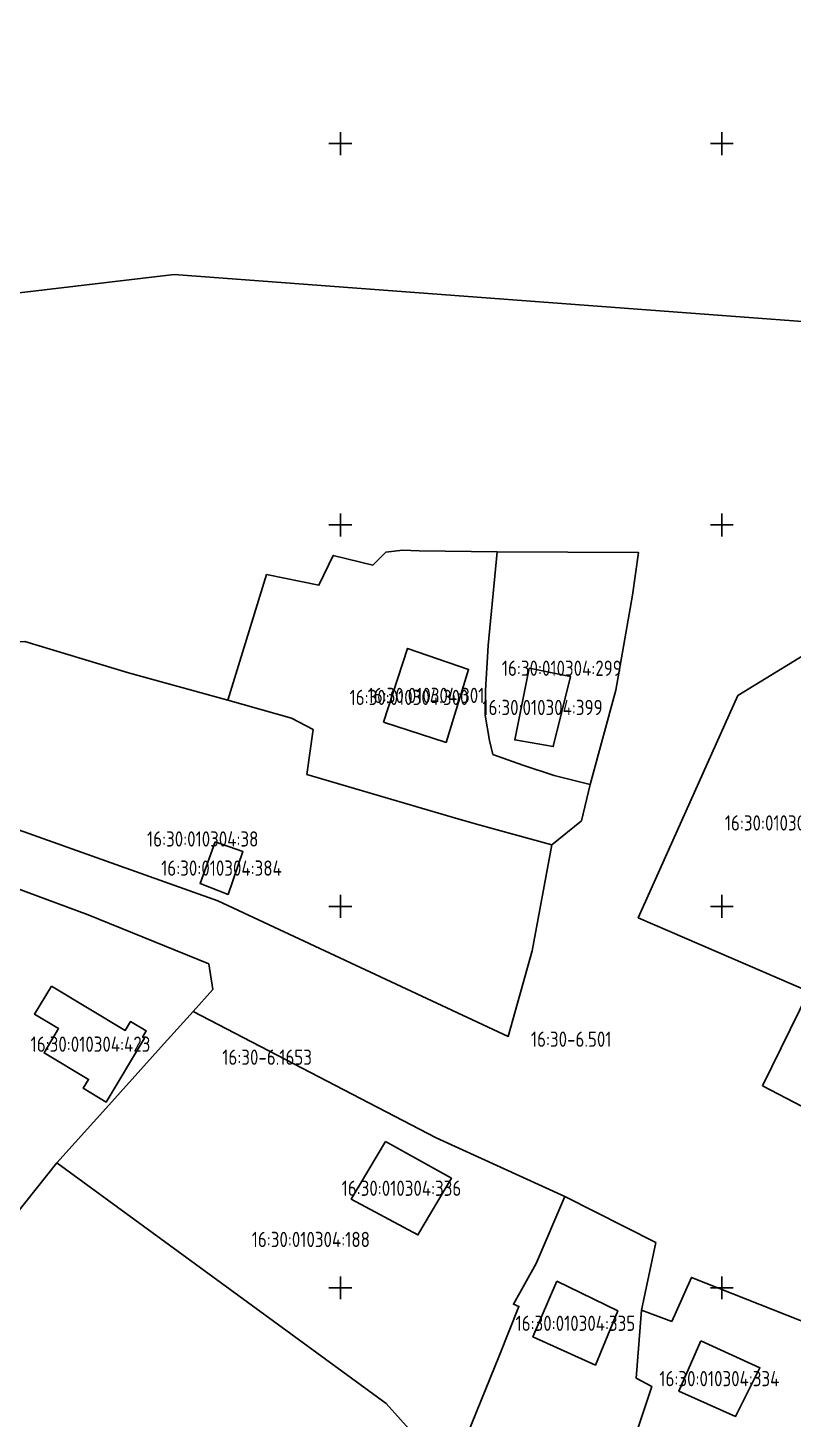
# Model space of a CAD drawing. Header units: metres. Extents: x 2284092 to 2335310, y 454860 to 483236.
# Drawn here: x 2284359 to 2284459.4, y 455182.8 to 455365.2 of the extents above; entities that cross this region are included whole.
import ezdxf
from ezdxf.enums import TextEntityAlignment as Align

# ---------------------------------------------------------------- set-up
doc = ezdxf.new("R2010")
doc.units = ezdxf.units.M
doc.linetypes.add('ЛИНИЯ_1.5-1.5', pattern=[3, 1.5, -1.5])
for name, color, linetype in [('0 @ 0.5', 7, 'Continuous'), ('b', 7, 'Continuous'), ('D', 1, 'Continuous'), ('LABELS', 254, 'Continuous'), ('P', 94, 'Continuous')]:
    doc.layers.add(name, color=color, linetype=linetype)
doc.styles.get("Standard").update_dxf_attribs({"font": 'eskdu.shx'})

# ---------------------------------------------------------------- blocks, each defined once
blk = doc.blocks.new('Крест сетки')
at = {"color": 72, "linetype": 'Continuous'}
for p, q in [((-3, 0), (3, 0)), ((0, 3), (0, -3))]:
    blk.add_line(p, q, dxfattribs=at)

msp = doc.modelspace()

# ---------------------------------------------------------------- linework, layer by layer
at = {"layer": 'b', "linetype": 'Continuous'}
msp.add_lwpolyline([(2284400.46, 455452.39), (2284362.59, 455424.7), (2284292.45, 455322.69), (2284378.23, 455332.83), (2284465.8, 455326.3), (2284589.4, 455364.3), (2284647.1, 455343.8), (2284731.2, 455423), (2284803.4, 455418.7), (2284841.5, 455421.2), (2285132.4, 455641.7), (2285249.4, 455625.3), (2285143.47, 455740.54), (2285079.3, 455808.6), (2285088.13, 455821.89), (2285062.82, 455841.71), (2284892, 456015.6)], close=True, dxfattribs=at)
msp.add_lwpolyline([(2284650.33, 455245.35), (2284617.86, 455267.43), (2284586.27, 455274.14), (2284572.54, 455272.82), (2284572.62, 455273.25), (2284563.39, 455273.4), (2284563.25, 455272.05), (2284554.49, 455272.2), (2284551.04, 455272.21), (2284508.7, 455286.2), (2284465.8, 455326.3), (2284378.23, 455332.83), (2284292.45, 455322.69), (2284227.82, 455240.64), (2284208.61, 455175.31)], dxfattribs=at)
at = {"layer": 'D', "linetype": 'Continuous'}
for points in [[(2284405.66, 455274.13), (2284408.81, 455283.82), (2284416.81, 455281.07), (2284413.86, 455271.49)], [(2284424.75, 455281.22), (2284430.15, 455280.14), (2284427.91, 455270.94), (2284422.85, 455271.82)], [(2284383.59, 455258.47), (2284387.23, 455257.19), (2284385.29, 455251.57), (2284381.61, 455253.01)], [(2284362.12, 455239.53), (2284371.81, 455233.75), (2284372.49, 455234.9), (2284374.56, 455233.67), (2284374.07, 455232.86), (2284374.31, 455232.72), (2284369.32, 455224.35), (2284366.3, 455226.16), (2284366.99, 455227.31), (2284361.16, 455230.79), (2284363.07, 455233.99), (2284359.93, 455235.86)], [(2284405.9, 455219.17), (2284414.59, 455214.37), (2284410.17, 455206.94), (2284401.43, 455211.62)], [(2284428.38, 455200.85), (2284436.37, 455196.98), (2284433.44, 455189.86), (2284425.25, 455193.57)], [(2284447.25, 455193.03), (2284454.99, 455189.51), (2284451.81, 455183.15), (2284444.37, 455186.43)]]:
    msp.add_lwpolyline(points, close=True, dxfattribs=at)
at = {"layer": 'P', "linetype": 'Continuous'}
for points in [[(2284390.34, 455293.53), (2284397.19, 455292.09), (2284399.07, 455296.01), (2284404.27, 455294.75), (2284405.96, 455296.42), (2284408.13, 455296.7), (2284410.31, 455296.61), (2284420.57, 455296.47), (2284419.39, 455284.19), (2284419.04, 455278.31), (2284418.99, 455275.06), (2284419.54, 455271.76), (2284420, 455269.92), (2284423.94, 455268.51), (2284428.04, 455267.16), (2284432.76, 455265.98), (2284431.62, 455261.23), (2284427.72, 455258.09), (2284417.84, 455260.79), (2284414.64, 455261.69), (2284395.62, 455267.3), (2284396.44, 455273.19), (2284393.61, 455274.67), (2284385.24, 455277.04)], [(2284420.57, 455296.47), (2284439.07, 455296.41), (2284438.28, 455290.78), (2284436.1, 455278.33), (2284432.76, 455265.98), (2284428.04, 455267.16), (2284423.94, 455268.51), (2284420, 455269.92), (2284419.54, 455271.76), (2284418.99, 455275.06), (2284419.04, 455278.31), (2284419.39, 455284.19)], [(2284342.43, 455280.09), (2284348.72, 455284.14), (2284358.63, 455284.73), (2284372.22, 455280.61), (2284385.24, 455277.04), (2284393.61, 455274.67), (2284396.44, 455273.19), (2284395.62, 455267.3), (2284414.64, 455261.69), (2284417.84, 455260.79), (2284427.72, 455258.09), (2284425.14, 455244.18), (2284422, 455232.95), (2284383.94, 455250.73), (2284336.19, 455267.74)], [(2284469.11, 455254.6), (2284463.18, 455242.54), (2284461.41, 455238.85), (2284439.05, 455248.51), (2284452.08, 455277.63), (2284460.86, 455283.03), (2284467.57, 455280.88), (2284477.41, 455271.95)], [(2284455.34, 455226.46), (2284461.41, 455238.85), (2284463.18, 455242.54), (2284469.11, 455254.6), (2284477.41, 455271.95), (2284498.64, 455259.13), (2284492.31, 455241.72), (2284487.14, 455227.42), (2284486.3, 455227.75), (2284485.56, 455228.14), (2284484.09, 455226.97), (2284479.25, 455216.66), (2284478.17, 455214.38), (2284465.73, 455221.06)], [(2284380.69, 455236.23), (2284376.52, 455231.59), (2284370.04, 455224.38), (2284362.85, 455216.39), (2284355.9, 455207.66), (2284329.54, 455224.86), (2284328.65, 455224.04), (2284327.33, 455224.83), (2284326.81, 455224.6), (2284324.28, 455226.07), (2284318.85, 455232.14), (2284320.52, 455233.48), (2284326.03, 455237.24), (2284329.14, 455241.25), (2284330.46, 455243.17), (2284337.62, 455255.54), (2284341.04, 455254.51), (2284342.2, 455256.96), (2284356.12, 455252.92), (2284366.95, 455248.91), (2284382.74, 455242.47), (2284383.27, 455239.1)], [(2284425.67, 455203.19), (2284422.68, 455197.84), (2284423.41, 455197.56), (2284420.84, 455191.18), (2284416.64, 455180.72), (2284413.53, 455176.45), (2284405.99, 455184.82), (2284362.85, 455216.39), (2284370.04, 455224.38), (2284376.52, 455231.59), (2284380.69, 455236.23), (2284412.56, 455219.66), (2284429.41, 455211.96)], [(2284397.48, 455154.43), (2284413.53, 455176.45), (2284416.64, 455180.72), (2284420.84, 455191.18), (2284423.41, 455197.56), (2284422.68, 455197.84), (2284425.67, 455203.19), (2284429.41, 455211.96), (2284441.37, 455205.92), (2284439.47, 455197.09), (2284438.79, 455188.14), (2284440.81, 455187.08), (2284437.19, 455176.15), (2284431.15, 455162.31), (2284425.84, 455150.84)], [(2284443.46, 455195.6), (2284444, 455196.84), (2284446.01, 455201.36), (2284462.04, 455195), (2284466.5, 455193.05), (2284442.43, 455131.97), (2284436.54, 455119.58), (2284417.62, 455135.15), (2284425.84, 455150.84), (2284431.15, 455162.31), (2284437.19, 455176.15), (2284440.81, 455187.08), (2284438.79, 455188.14), (2284439.47, 455197.09)]]:
    msp.add_lwpolyline(points, close=True, dxfattribs=at)

# ---------------------------------------------------------------- block references
at = {"layer": '0 @ 0.5', "linetype": 'ЛИНИЯ_1.5-1.5', "xscale": 0.5, "yscale": 0.5, "zscale": 0.5}
for p in [(2284400, 455350), (2284450, 455350), (2284400, 455300), (2284450, 455300), (2284400, 455250), (2284450, 455250), (2284400, 455200), (2284450, 455200)]:
    msp.add_blockref('Крест сетки', p, dxfattribs=at)

# ---------------------------------------------------------------- texts
at = {"layer": 'LABELS', "color": 0}
for s, p in [('16:30:010304:299', (2284429.03, 455281.22)), ('16:30:010304:301', (2284411.23, 455277.66)), ('16:30:010304:300', (2284409, 455277.4)), ('16:30:010304:399', (2284426.5, 455276.08)), ('16:30:010304:282', (2284458.23, 455260.94)), ('16:30:010304:38', (2284381.96, 455258.84)), ('16:30:010304:384', (2284384.42, 455255.02)), ('16:30-6.501', (2284430.26, 455232.59)), ('16:30:010304:423', (2284367.25, 455231.94)), ('16:30-6.1653', (2284390.4, 455230.23)), ('16:30:010304:336', (2284408.01, 455213.05)), ('16:30:010304:188', (2284396.13, 455206.34)), ('16:30:010304:335', (2284430.81, 455195.35)), ('16:30:010304:334', (2284449.68, 455188.09))]:
    msp.add_text(s, height=2, dxfattribs=at).set_placement(p, align=Align.MIDDLE_CENTER)

doc.saveas('drawing.dxf')
